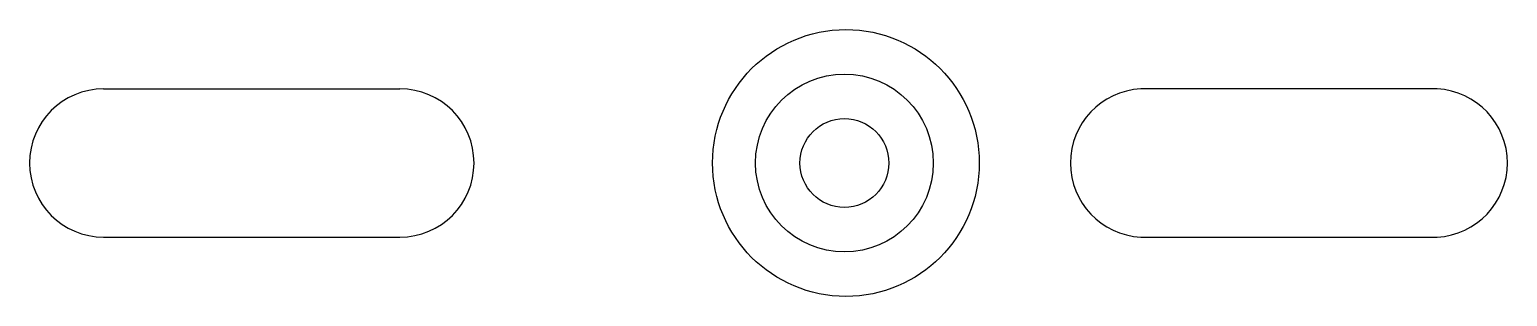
# Model space of a CAD drawing. Header units: millimetres. Extents: x -5 to 94.8, y -9 to 9.
import ezdxf

# ---------------------------------------------------------------- set-up
doc = ezdxf.new("R2010")
doc.units = ezdxf.units.MM
for name, color, linetype in [('FEATURES', 4, 'Continuous'), ('REFERENCE', 8, 'Continuous'), ('SLOTS', 3, 'Continuous')]:
    doc.layers.add(name, color=color, linetype=linetype)

msp = doc.modelspace()

# ---------------------------------------------------------------- linework, layer by layer
at = {"layer": 'FEATURES'}
for radius in [6, 3]:
    msp.add_circle((50, 0), radius, dxfattribs=at)
at = {"layer": 'REFERENCE'}
msp.add_lwpolyline([(70, -5), (90, -5, 0.95), (90, 5), (70, 5, 0.95)], format="xyb", close=True, dxfattribs=at)
msp.add_circle((50.1, 0), 9, dxfattribs=at)
at = {"layer": 'SLOTS'}
for p, q in [((0, 5), (20, 5)), ((0, -5), (20, -5))]:
    msp.add_line(p, q, dxfattribs=at)
for centre, start, end in [((0, 0), 90, 270), ((20, 0), 270, 90)]:
    msp.add_arc(centre, 5, start, end, dxfattribs=at)

doc.saveas('drawing.dxf')
